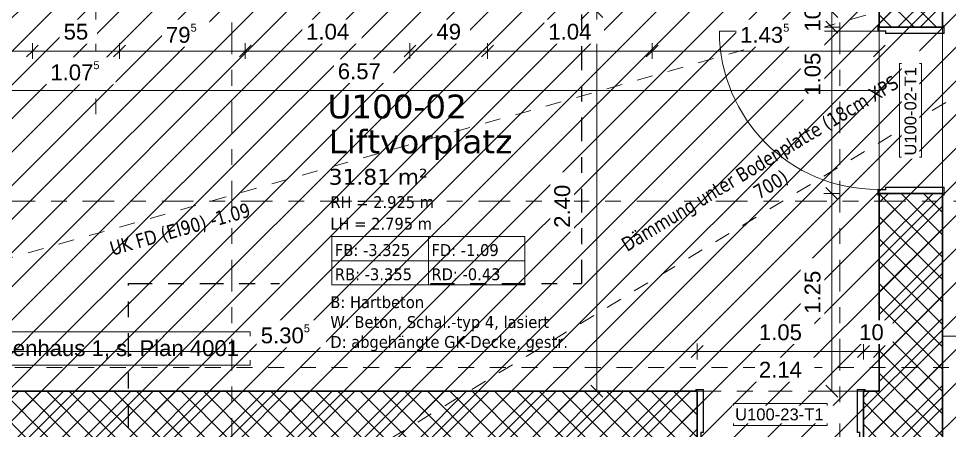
# Model space of a CAD drawing. Header units: metres. Extents: x -35.6 to 33, y -4 to 38.1.
# Drawn here: x -9.56 to -3.69, y 5.6 to 8.21 of the extents above; entities that cross this region are included whole.
import ezdxf

# ---------------------------------------------------------------- set-up
doc = ezdxf.new("R2010")
doc.units = ezdxf.units.M
for name, pattern in [('_Rasterlinie_', [0.375, 0.2, -0.05, 0.075, -0.05]), ('_Schnittlinie_', [0.3, 0.15, -0.05, 0.05, -0.05]), ('_Verdeckte Linien_', [0.15, 0.1, -0.05]), ('Grundrissdarstellung Sturz', [0.25, 0.15, -0.05, 0, -0.05]), ('Strichpunkt - Fein', [0.2, 0.1, -0.05, 0, -0.05]), ('Strichpunkt - Weit', [0.5, 0.2, -0.15, 0, -0.15])]:
    doc.linetypes.add(name, pattern=pattern)
for name, color, linetype, lineweight in [('A-____-____-DIMS', 7, 'Continuous', 5), ('A-____-____-DIMS-50', 7, 'Continuous', 5), ('A-____-NOTE-TEXT', 7, 'Continuous', 9), ('A-AREA-____-IDEN', 7, 'Continuous', 5), ('A-DETL-____-HDLN', 7, '_Verdeckte Linien_', 9), ('A-DETL-GENF-HDLN', 7, '_Verdeckte Linien_', 9), ('A-DETL-GENF-OTLN', 7, 'Continuous', 9), ('A-DOOR-____-IDEN', 7, 'Continuous', 5), ('A-DOOR-____-OTLN', 7, 'Continuous', 9), ('A-DOOR-FRAM-MCUT', 7, 'Continuous', 9), ('A-DOOR-OPNG-OTLN', 7, 'Continuous', 9), ('A-FLOR-____-OTLN', 7, 'Continuous', 9), ('A-WALL-____-MCUT', 7, 'Continuous', 35), ('A-WALL-____-PATT', 7, 'Continuous', 35), ('S-GRID-____-OTLN', 7, 'Continuous', 5)]:
    doc.layers.add(name, color=color, linetype=linetype, lineweight=lineweight)
doc.layers.add('G-____-____-SYMB', color=7, linetype='Strichpunkt - Weit', lineweight=5, true_color=0x008080)
doc.styles.add('Arial', font='arial.ttf', dxfattribs={"height": 0.1})
doc.styles.add('Arial_1', font='arial.ttf', dxfattribs={"height": 0.075})
doc.styles.add('Verdana', font='verdana.ttf', dxfattribs={"width": 0.8, "height": 0.09})
doc.styles.add('Verdana_2', font='verdana.ttf', dxfattribs={"height": 0.1})
doc.styles.add('Verdana_3', font='verdana.ttf', dxfattribs={"width": 0.9, "height": 0.075})
doc.styles.add('Verdana_4', font='verdana.ttf', dxfattribs={"height": 0.15})
doc.dimstyles.new('Arial_2_00mm_fein', dxfattribs={"dimscale": 0.3048, "dimtxt": 0.102026, "dimasz": 0.246063, "dimexe": 0.164042, "dimexo": 0.0625, "dimgap": 0.123031, "dimtad": 1, "dimdec": 1, "dimlfac": 100, "dimrnd": 0.5, "dimdsep": 46, "dimtxsty": 'Arial', "dimblk1": 'OBLIQUE', "dimblk2": 'OBLIQUE', "dimsah": 1, "dimcen": 0.09, "dimazin": 0, "dimtfac": 1, "dimtdec": 4, "dimtix": 1, "dimtmove": 0, "dimatfit": 3, "dimfxl": 0.164042, "dimfxlon": 1, "dimtvp": 1, "dimtfill": 1, "dimtolj": 1, "dimtzin": 0, "dimarcsym": 2})
doc.dimstyles.new('Arial_2_00mm_fein_2', dxfattribs={"dimscale": 0.3048, "dimtxt": 0.102026, "dimasz": 0.246063, "dimexe": 0.164042, "dimexo": 0.0625, "dimgap": 0.123031, "dimtad": 1, "dimrnd": 0.005, "dimzin": 0, "dimdsep": 46, "dimtxsty": 'Arial', "dimblk1": 'OBLIQUE', "dimblk2": 'OBLIQUE', "dimsah": 1, "dimcen": 0.09, "dimazin": 0, "dimtfac": 1, "dimtdec": 4, "dimtix": 1, "dimtmove": 0, "dimatfit": 3, "dimfxl": 0.164042, "dimfxlon": 1, "dimtvp": 1, "dimtfill": 1, "dimtolj": 1, "dimtzin": 0, "dimarcsym": 2})
doc.dimstyles.new('Arial_2_00mm_fein_3', dxfattribs={"dimscale": 0.3048, "dimtxt": 0.102026, "dimasz": 0.246063, "dimexe": 0.164042, "dimexo": 0.0625, "dimgap": 0.123031, "dimtad": 1, "dimrnd": 0.005, "dimzin": 0, "dimdsep": 46, "dimtxsty": 'Arial', "dimblk1": 'OBLIQUE', "dimblk2": 'OBLIQUE', "dimsah": 1, "dimcen": 0.09, "dimazin": 0, "dimtfac": 1, "dimtdec": 4, "dimtix": 1, "dimtmove": 2, "dimatfit": 3, "dimfxl": 0.164042, "dimfxlon": 1, "dimtvp": 1, "dimtfill": 1, "dimtolj": 1, "dimtzin": 0, "dimarcsym": 2})
doc.dimstyles.new('SUB_Rohbau_fein', dxfattribs={"dimscale": 0.3048, "dimtxt": 0.102026, "dimasz": 0.246063, "dimexe": 0.164042, "dimexo": 0.0625, "dimgap": 0.123031, "dimtad": 1, "dimdec": 1, "dimlfac": 100, "dimrnd": 0.5, "dimdsep": 46, "dimtxsty": 'Arial', "dimblk1": 'OBLIQUE', "dimblk2": 'OBLIQUE', "dimsah": 1, "dimcen": 0.09, "dimazin": 0, "dimtfac": 1, "dimtdec": 4, "dimtix": 1, "dimtmove": 0, "dimatfit": 3, "dimfxl": 0.164042, "dimfxlon": 1, "dimtvp": 1, "dimtfill": 1, "dimtolj": 1, "dimtzin": 0, "dimarcsym": 2})
doc.dimstyles.new('SUB_Rohbau_fein_1', dxfattribs={"dimscale": 0.3048, "dimtxt": 0.102026, "dimasz": 0.246063, "dimexe": 0.164042, "dimexo": 0.0625, "dimgap": 0.123031, "dimtad": 1, "dimrnd": 0.005, "dimzin": 0, "dimdsep": 46, "dimtxsty": 'Arial', "dimblk1": 'OBLIQUE', "dimblk2": 'OBLIQUE', "dimsah": 1, "dimcen": 0.09, "dimazin": 0, "dimtfac": 1, "dimtdec": 4, "dimtix": 1, "dimtmove": 0, "dimatfit": 3, "dimfxl": 0.164042, "dimfxlon": 1, "dimtvp": 1, "dimtfill": 1, "dimtolj": 1, "dimtzin": 0, "dimarcsym": 2})
doc.dimstyles.new('SUB_Rohbau_fein_2', dxfattribs={"dimscale": 0.3048, "dimtxt": 0.102026, "dimasz": 0.246063, "dimexe": 0.164042, "dimexo": 0.0625, "dimgap": 0.123031, "dimtad": 1, "dimrnd": 0.005, "dimzin": 0, "dimdsep": 46, "dimtxsty": 'Arial', "dimblk1": 'OBLIQUE', "dimblk2": 'OBLIQUE', "dimsah": 1, "dimcen": 0.09, "dimazin": 0, "dimtfac": 1, "dimtdec": 4, "dimtix": 1, "dimtmove": 2, "dimatfit": 3, "dimfxl": 0.164042, "dimfxlon": 1, "dimtvp": 1, "dimtfill": 1, "dimtolj": 1, "dimtzin": 0, "dimarcsym": 2})
doc.dimstyles.new('SUB_Rohbau_fein_mit_Höhe_2', dxfattribs={"dimscale": 0.3048, "dimtxt": 0.102026, "dimasz": 0.246063, "dimexe": 0.164042, "dimexo": 0.0625, "dimgap": 0.123031, "dimtad": 1, "dimdec": 1, "dimlfac": 100, "dimrnd": 0.5, "dimdsep": 46, "dimtxsty": 'Arial', "dimblk1": 'OBLIQUE', "dimblk2": 'OBLIQUE', "dimsah": 1, "dimcen": 0.09, "dimazin": 0, "dimtfac": 1, "dimtdec": 4, "dimtix": 1, "dimtmove": 0, "dimatfit": 3, "dimfxl": 0.164042, "dimfxlon": 1, "dimtvp": 1, "dimtfill": 1, "dimtolj": 1, "dimtzin": 0, "dimarcsym": 2})
pattern_1 = [(45, (0, 0), (-0.0707107, 0.0707107), []), (135, (0, 0), (-0.0707107, -0.0707107), [])]

# ---------------------------------------------------------------- blocks, each defined once
blk = doc.blocks.new('TU DF 1 - Stahlzarge - stumpf einschlagend - ML - 1050 x 2140 - E30-selbstschliessend-31610285--01_UG_OK_FFB_AF_ro')
at = {"layer": 'A-DOOR-____-OTLN', "linetype": 'Grundrissdarstellung Sturz'}
for p, q in [((-0.525, 0.15), (0.525, 0.15)), ((-0.525, -0.15), (0.525, -0.15))]:
    blk.add_line(p, q, dxfattribs=at)
at = {"layer": 'A-DOOR-FRAM-MCUT'}
for p, q in [((-0.535, 0.16), (-0.485, 0.16)), ((-0.535, 0.15), (-0.535, 0.16)), ((-0.533, 0.15), (-0.535, 0.15)), ((-0.533, 0.158), (-0.533, 0.15)), ((-0.487, 0.158), (-0.533, 0.158)), ((-0.487, -0.108), (-0.487, 0.158)), ((-0.485, 0.16), (-0.485, -0.11)), ((0.485, 0.16), (0.535, 0.16)), ((0.485, -0.11), (0.485, 0.16)), ((0.487, 0.158), (0.487, -0.108)), ((0.533, 0.158), (0.487, 0.158)), ((0.533, 0.15), (0.533, 0.158)), ((0.535, 0.15), (0.533, 0.15)), ((0.535, 0.16), (0.535, 0.15)), ((-0.502, -0.108), (-0.487, -0.108)), ((-0.502, -0.158), (-0.502, -0.108)), ((-0.5, -0.11), (-0.5, -0.16)), ((-0.485, -0.11), (-0.5, -0.11)), ((0.5, -0.11), (0.485, -0.11)), ((0.487, -0.108), (0.502, -0.108)), ((0.5, -0.16), (0.5, -0.11)), ((0.502, -0.108), (0.502, -0.158)), ((-0.535, -0.15), (-0.533, -0.15)), ((-0.535, -0.16), (-0.535, -0.15)), ((-0.5, -0.16), (-0.535, -0.16)), ((-0.533, -0.15), (-0.533, -0.158)), ((-0.533, -0.158), (-0.502, -0.158)), ((0.535, -0.16), (0.5, -0.16)), ((0.502, -0.158), (0.533, -0.158)), ((0.533, -0.15), (0.535, -0.15)), ((0.533, -0.158), (0.533, -0.15)), ((0.535, -0.15), (0.535, -0.16))]:
    blk.add_line(p, q, dxfattribs=at)
at = {"layer": 'A-DOOR-OPNG-OTLN'}
blk.add_line((0.5, -0.16), (0.5, -1.16), dxfattribs=at)
blk.add_arc((0.5, -0.16), 1, 180, 270, dxfattribs=at)
blk = doc.blocks.new('TU DF 1 - Stahlzarge - stumpf einschlagend - ML - 1050 x 2140 - E30-selbstschliessend-31610284--01_UG_OK_FFB_AF_ro')
at = {"layer": 'A-DOOR-____-OTLN', "linetype": 'Grundrissdarstellung Sturz'}
for p, q in [((-0.525, 0.2), (0.525, 0.2)), ((-0.525, -0.2), (0.525, -0.2))]:
    blk.add_line(p, q, dxfattribs=at)
at = {"layer": 'A-DOOR-FRAM-MCUT'}
for p, q in [((-0.5, 0.21), (-0.535, 0.21)), ((-0.535, 0.21), (-0.535, 0.2)), ((-0.535, 0.2), (-0.533, 0.2)), ((-0.533, 0.2), (-0.533, 0.208)), ((-0.533, 0.208), (-0.502, 0.208)), ((-0.502, 0.208), (-0.502, 0.158)), ((-0.5, 0.16), (-0.5, 0.21)), ((0.535, 0.21), (0.5, 0.21)), ((0.5, 0.21), (0.5, 0.16)), ((0.502, 0.158), (0.502, 0.208)), ((0.502, 0.208), (0.533, 0.208)), ((0.533, 0.208), (0.533, 0.2)), ((0.533, 0.2), (0.535, 0.2)), ((0.535, 0.2), (0.535, 0.21)), ((-0.502, 0.158), (-0.487, 0.158)), ((-0.485, 0.16), (-0.5, 0.16)), ((-0.487, 0.158), (-0.487, -0.208)), ((-0.485, -0.21), (-0.485, 0.16)), ((0.5, 0.16), (0.485, 0.16)), ((0.485, 0.16), (0.485, -0.21)), ((0.487, -0.208), (0.487, 0.158)), ((0.487, 0.158), (0.502, 0.158)), ((-0.533, -0.2), (-0.535, -0.2)), ((-0.535, -0.2), (-0.535, -0.21)), ((-0.535, -0.21), (-0.485, -0.21)), ((-0.533, -0.208), (-0.533, -0.2)), ((-0.487, -0.208), (-0.533, -0.208)), ((0.485, -0.21), (0.535, -0.21)), ((0.533, -0.208), (0.487, -0.208)), ((0.535, -0.2), (0.533, -0.2)), ((0.533, -0.2), (0.533, -0.208)), ((0.535, -0.21), (0.535, -0.2))]:
    blk.add_line(p, q, dxfattribs=at)
at = {"layer": 'A-DOOR-OPNG-OTLN'}
blk.add_line((0.5, 0.21), (0.5, 1.21), dxfattribs=at)
blk.add_arc((0.5, 0.21), 1, 90, 180, dxfattribs=at)
blk = doc.blocks.new('Rampenpfeil - Regulär-39786314--01_UG_OK_FFB_AF_ro')
at = {"layer": 'A-DETL-GENF-OTLN'}
for p, q in [((5.42, 0.65), (0, 1.3)), ((0, 0), (5.42, 0.65))]:
    blk.add_line(p, q, dxfattribs=at)
blk = doc.blocks.new('DE_Detailverweis - mit_Rahmen-56961569--01_UG_OK_FFB_AF_ro')
at = {"layer": 'A-DETL-GENF-OTLN', "color": 30, "linetype": 'Strichpunkt - Fein', "true_color": 0xff8000}
blk.add_line((0, 3.65), (6.3504, 3.65), dxfattribs=at)
blk = doc.blocks.new('DE_Linie_mit_Text - Strichliert-43508621--01_UG_OK_FFB_AF_ro')
at = {"layer": 'A-DETL-GENF-HDLN'}
blk.add_line((21.6133, 0), (0, 0), dxfattribs=at)
blk = doc.blocks.new('DE_Linie_mit_Text - Strichpunkt-43543482--01_UG_OK_FFB_AF_ro')
at = {"layer": 'A-DETL-GENF-OTLN', "linetype": 'Strichpunkt - Fein'}
blk.add_line((8.789, 0), (0, 0), dxfattribs=at)
blk = doc.blocks.new('Beschriftung_Räume-SUB - Vollständig-17704717--01_UG_OK_FFB_AF_ro')
at = {"layer": 'A-AREA-____-IDEN'}
for p, q in [((0, -0.01825), (0.0244, -0.01825)), ((0, -0.02438), (0, -0.01825)), ((0.0122, -0.01825), (0.0122, -0.02438)), ((0.0244, -0.01825), (0.0244, -0.02438)), ((0, -0.02132), (0.0244, -0.02132)), ((0.0244, -0.02438), (0, -0.02438))]:
    blk.add_line(p, q, dxfattribs=at)
blk = doc.blocks.new('DIMBLOCK582--01_UG_OK_FFB_AF_ro')
at = {"layer": 'A-____-____-DIMS-50'}
for p, q in [((-4.428, 7.1016), (-4.4655, 7.1391)), ((-4.428, 7.1016), (-4.478, 7.1016)), ((-4.428, 5.8516), (-4.428, 7.1016)), ((-4.428, 7.1016), (-4.3905, 7.0641)), ((-4.428, 7.1016), (-4.378, 7.1016)), ((-4.428, 5.8516), (-4.4655, 5.8891)), ((-4.428, 5.8516), (-4.478, 5.8516)), ((-4.428, 5.8516), (-4.3905, 5.8141)), ((-4.428, 5.8516), (-4.378, 5.8516))]:
    blk.add_line(p, q, dxfattribs=at)
at = {"layer": 'A-____-____-DIMS-50', "color": 0, "insert": (-4.6, 6.3409), "char_height": 0.1, "width": 0.325653, "attachment_point": 1, "rotation": 90, "line_spacing_factor": 0.941778, "style": 'Arial', "bg_fill": 3, "box_fill_scale": 1.25, "bg_fill_color": 256, "bg_fill_true_color": 13158600, "bg_fill_transparency": 0}
blk.add_mtext('1.25', dxfattribs=at)
blk = doc.blocks.new('_Oblique')
at = {"color": 0, "linetype": 'ByBlock', "lineweight": -2}
blk.add_line((-0.5, -0.5), (0.5, 0.5), dxfattribs=at)
blk = doc.blocks.new('DIMBLOCK583--01_UG_OK_FFB_AF_ro')
at = {"layer": 'A-____-____-DIMS-50'}
for p, q in [((-4.428, 8.1516), (-4.4655, 8.1891)), ((-4.428, 8.1516), (-4.478, 8.1516)), ((-4.428, 7.1016), (-4.428, 8.1516)), ((-4.428, 8.1516), (-4.3905, 8.1141)), ((-4.428, 8.1516), (-4.378, 8.1516)), ((-4.428, 7.1016), (-4.4655, 7.1391)), ((-4.428, 7.1016), (-4.478, 7.1016)), ((-4.428, 7.1016), (-4.3905, 7.0641)), ((-4.428, 7.1016), (-4.378, 7.1016))]:
    blk.add_line(p, q, dxfattribs=at)
at = {"layer": 'A-____-____-DIMS-50', "color": 0, "insert": (-4.6, 7.7192), "char_height": 0.1, "width": 0.325653, "attachment_point": 1, "rotation": 90, "line_spacing_factor": 0.941778, "style": 'Arial', "bg_fill": 3, "box_fill_scale": 1.25, "bg_fill_color": 256, "bg_fill_true_color": 13158600, "bg_fill_transparency": 0}
blk.add_mtext('1.05', dxfattribs=at)
blk = doc.blocks.new('DIMBLOCK584--01_UG_OK_FFB_AF_ro')
at = {"layer": 'A-____-____-DIMS-50'}
for p, q in [((-4.428, 8.2516), (-4.478, 8.2516)), ((-4.428, 8.2516), (-4.4655, 8.2891)), ((-4.428, 8.1516), (-4.428, 8.2516)), ((-4.428, 8.2516), (-4.3905, 8.2141)), ((-4.428, 8.2516), (-4.378, 8.2516)), ((-4.428, 8.1516), (-4.4655, 8.1891)), ((-4.428, 8.1516), (-4.478, 8.1516)), ((-4.428, 8.1516), (-4.3905, 8.1141)), ((-4.428, 8.1516), (-4.378, 8.1516))]:
    blk.add_line(p, q, dxfattribs=at)
at = {"layer": 'A-____-____-DIMS-50', "color": 0, "insert": (-4.6, 8.124), "char_height": 0.1, "width": 0.186088, "attachment_point": 1, "rotation": 90, "line_spacing_factor": 0.941778, "style": 'Arial', "bg_fill": 3, "box_fill_scale": 1.25, "bg_fill_color": 256, "bg_fill_true_color": 13158600, "bg_fill_transparency": 0}
blk.add_mtext('10', dxfattribs=at)
blk = doc.blocks.new('DIMBLOCK585--01_UG_OK_FFB_AF_ro')
at = {"layer": 'A-____-____-DIMS-50'}
for p, q in [((-5.9127, 8.2516), (-5.9627, 8.2516)), ((-5.9127, 8.2516), (-5.9502, 8.2891)), ((-5.9127, 5.8516), (-5.9127, 8.2516)), ((-5.9127, 8.2516), (-5.8752, 8.2141)), ((-5.9127, 8.2516), (-5.8627, 8.2516)), ((-5.9127, 5.8516), (-5.9502, 5.8891)), ((-5.9127, 5.8516), (-5.9627, 5.8516)), ((-5.9127, 5.8516), (-5.8752, 5.8141)), ((-5.9127, 5.8516), (-5.8627, 5.8516))]:
    blk.add_line(p, q, dxfattribs=at)
at = {"layer": 'A-____-____-DIMS-50', "color": 0, "insert": (-6.1813, 6.8844), "char_height": 0.1, "width": 0.325653, "attachment_point": 1, "rotation": 90, "line_spacing_factor": 0.941778, "style": 'Arial', "bg_fill": 3, "box_fill_scale": 1.25, "bg_fill_color": 256, "bg_fill_true_color": 13158600, "bg_fill_transparency": 0}
blk.add_mtext('2.40', dxfattribs=at)
blk = doc.blocks.new('DIMBLOCK589--01_UG_OK_FFB_AF_ro')
at = {"layer": 'A-____-____-DIMS-50'}
for p, q in [((-10.698, 8.0016), (-10.7355, 7.9641)), ((-10.698, 8.0016), (-10.698, 8.0516)), ((-10.698, 8.0016), (-10.6605, 8.0391)), ((-10.698, 8.0016), (-9.478, 8.0016)), ((-10.698, 8.0016), (-10.698, 7.9516)), ((-9.478, 8.0016), (-9.5155, 7.9641)), ((-9.478, 8.0016), (-9.478, 8.0516)), ((-9.478, 8.0016), (-9.4405, 8.0391)), ((-9.478, 8.0016), (-9.478, 7.9516))]:
    blk.add_line(p, q, dxfattribs=at)
at = {"layer": 'A-____-____-DIMS-50', "color": 0, "insert": (-10.2237, 8.1736), "char_height": 0.1, "width": 0.325653, "attachment_point": 1, "line_spacing_factor": 0.941778, "style": 'Arial', "bg_fill": 3, "box_fill_scale": 1.25, "bg_fill_color": 256, "bg_fill_true_color": 13158600, "bg_fill_transparency": 0}
blk.add_mtext('1.22', dxfattribs=at)
blk = doc.blocks.new('DIMBLOCK590--01_UG_OK_FFB_AF_ro')
at = {"layer": 'A-____-____-DIMS-50'}
for p, q in [((-9.478, 8.0016), (-9.5155, 7.9641)), ((-9.478, 8.0016), (-9.478, 8.0516)), ((-9.478, 8.0016), (-9.4405, 8.0391)), ((-9.478, 8.0016), (-8.928, 8.0016)), ((-9.478, 8.0016), (-9.478, 7.9516)), ((-8.928, 8.0016), (-8.9655, 7.9641)), ((-8.928, 8.0016), (-8.928, 8.0516)), ((-8.928, 8.0016), (-8.8905, 8.0391)), ((-8.928, 8.0016), (-8.928, 7.9516))]:
    blk.add_line(p, q, dxfattribs=at)
at = {"layer": 'A-____-____-DIMS-50', "color": 0, "insert": (-9.2806, 8.1736), "char_height": 0.1, "width": 0.186088, "attachment_point": 1, "line_spacing_factor": 0.941778, "style": 'Arial', "bg_fill": 3, "box_fill_scale": 1.25, "bg_fill_color": 256, "bg_fill_true_color": 13158600, "bg_fill_transparency": 0}
blk.add_mtext('55', dxfattribs=at)
blk = doc.blocks.new('DIMBLOCK591--01_UG_OK_FFB_AF_ro')
at = {"layer": 'A-____-____-DIMS-50'}
for p, q in [((-8.928, 8.0016), (-8.9655, 7.9641)), ((-8.928, 8.0016), (-8.928, 8.0516)), ((-8.928, 8.0016), (-8.8905, 8.0391)), ((-8.928, 8.0016), (-8.133, 8.0016)), ((-8.928, 8.0016), (-8.928, 7.9516)), ((-8.133, 8.0016), (-8.1705, 7.9641)), ((-8.133, 8.0016), (-8.133, 8.0516)), ((-8.133, 8.0016), (-8.0955, 8.0391)), ((-8.133, 8.0016), (-8.133, 7.9516))]:
    blk.add_line(p, q, dxfattribs=at)
at = {"layer": 'A-____-____-DIMS-50', "color": 0, "insert": (-8.6341, 8.1736), "char_height": 0.1, "width": 0.248525, "attachment_point": 1, "line_spacing_factor": 0.941778, "style": 'Arial', "bg_fill": 3, "box_fill_scale": 1.25, "bg_fill_color": 256, "bg_fill_true_color": 13158600, "bg_fill_transparency": 0}
blk.add_mtext('79\\A2\\H0.5x;\\S5^  ;\\H2x;', dxfattribs=at)
blk = doc.blocks.new('DIMBLOCK592--01_UG_OK_FFB_AF_ro')
at = {"layer": 'A-____-____-DIMS-50'}
for p, q in [((-8.133, 8.0016), (-8.1705, 7.9641)), ((-8.133, 8.0016), (-8.133, 8.0516)), ((-8.133, 8.0016), (-8.0955, 8.0391)), ((-8.133, 8.0016), (-7.093, 8.0016)), ((-8.133, 8.0016), (-8.133, 7.9516)), ((-7.093, 8.0016), (-7.1305, 7.9641)), ((-7.093, 8.0016), (-7.093, 8.0516)), ((-7.093, 8.0016), (-7.0555, 8.0391)), ((-7.093, 8.0016), (-7.093, 7.9516))]:
    blk.add_line(p, q, dxfattribs=at)
at = {"layer": 'A-____-____-DIMS-50', "color": 0, "insert": (-7.7487, 8.1736), "char_height": 0.1, "width": 0.325653, "attachment_point": 1, "line_spacing_factor": 0.941778, "style": 'Arial', "bg_fill": 3, "box_fill_scale": 1.25, "bg_fill_color": 256, "bg_fill_true_color": 13158600, "bg_fill_transparency": 0}
blk.add_mtext('1.04', dxfattribs=at)
blk = doc.blocks.new('DIMBLOCK593--01_UG_OK_FFB_AF_ro')
at = {"layer": 'A-____-____-DIMS-50'}
for p, q in [((-7.093, 8.0016), (-7.1305, 7.9641)), ((-7.093, 8.0016), (-7.093, 8.0516)), ((-7.093, 8.0016), (-7.0555, 8.0391)), ((-7.093, 8.0016), (-6.603, 8.0016)), ((-7.093, 8.0016), (-7.093, 7.9516)), ((-6.603, 8.0016), (-6.6405, 7.9641)), ((-6.603, 8.0016), (-6.603, 8.0516)), ((-6.603, 8.0016), (-6.5655, 8.0391)), ((-6.603, 8.0016), (-6.603, 7.9516))]:
    blk.add_line(p, q, dxfattribs=at)
at = {"layer": 'A-____-____-DIMS-50', "color": 0, "insert": (-6.9256, 8.1736), "char_height": 0.1, "width": 0.186088, "attachment_point": 1, "line_spacing_factor": 0.941778, "style": 'Arial', "bg_fill": 3, "box_fill_scale": 1.25, "bg_fill_color": 256, "bg_fill_true_color": 13158600, "bg_fill_transparency": 0}
blk.add_mtext('49', dxfattribs=at)
blk = doc.blocks.new('DIMBLOCK594--01_UG_OK_FFB_AF_ro')
at = {"layer": 'A-____-____-DIMS-50'}
for p, q in [((-6.603, 8.0016), (-6.6405, 7.9641)), ((-6.603, 8.0016), (-6.603, 8.0516)), ((-6.603, 8.0016), (-6.5655, 8.0391)), ((-6.603, 8.0016), (-5.563, 8.0016)), ((-6.603, 8.0016), (-6.603, 7.9516)), ((-5.563, 8.0016), (-5.6005, 7.9641)), ((-5.563, 8.0016), (-5.563, 8.0516)), ((-5.563, 8.0016), (-5.5255, 8.0391)), ((-5.563, 8.0016), (-5.563, 7.9516))]:
    blk.add_line(p, q, dxfattribs=at)
at = {"layer": 'A-____-____-DIMS-50', "color": 0, "insert": (-6.2187, 8.1736), "char_height": 0.1, "width": 0.325653, "attachment_point": 1, "line_spacing_factor": 0.941778, "style": 'Arial', "bg_fill": 3, "box_fill_scale": 1.25, "bg_fill_color": 256, "bg_fill_true_color": 13158600, "bg_fill_transparency": 0}
blk.add_mtext('1.04', dxfattribs=at)
blk = doc.blocks.new('DIMBLOCK595--01_UG_OK_FFB_AF_ro')
at = {"layer": 'A-____-____-DIMS-50'}
for p, q in [((-5.563, 8.0016), (-5.6005, 7.9641)), ((-5.563, 8.0016), (-5.563, 8.0516)), ((-5.563, 8.0016), (-5.5255, 8.0391)), ((-5.563, 8.0016), (-4.128, 8.0016)), ((-5.563, 8.0016), (-5.563, 7.9516)), ((-4.128, 8.0016), (-4.1655, 7.9641)), ((-4.128, 8.0016), (-4.128, 8.0516)), ((-4.128, 8.0016), (-4.0905, 8.0391)), ((-4.128, 8.0016), (-4.128, 7.9516))]:
    blk.add_line(p, q, dxfattribs=at)
at = {"layer": 'A-____-____-DIMS-50', "color": 0, "insert": (-5.0072, 8.1736), "char_height": 0.1, "width": 0.388091, "attachment_point": 1, "line_spacing_factor": 0.941778, "style": 'Arial', "bg_fill": 3, "box_fill_scale": 1.25, "bg_fill_color": 256, "bg_fill_true_color": 13158600, "bg_fill_transparency": 0}
blk.add_mtext('1.43\\A2\\H0.5x;\\S5^  ;\\H2x;', dxfattribs=at)
blk = doc.blocks.new('DIMBLOCK596--01_UG_OK_FFB_AF_ro')
at = {"layer": 'A-____-____-DIMS-50'}
for p, q in [((-10.698, 7.7516), (-10.698, 7.8016)), ((-10.698, 7.7516), (-10.6605, 7.7891)), ((-4.128, 7.7516), (-4.128, 7.8016)), ((-4.128, 7.7516), (-4.0905, 7.7891)), ((-10.698, 7.7516), (-10.7355, 7.7141)), ((-10.698, 7.7516), (-4.128, 7.7516)), ((-10.698, 7.7516), (-10.698, 7.7016)), ((-4.128, 7.7516), (-4.1655, 7.7141)), ((-4.128, 7.7516), (-4.128, 7.7016))]:
    blk.add_line(p, q, dxfattribs=at)
at = {"layer": 'A-____-____-DIMS-50', "color": 0, "insert": (-7.5487, 7.9236), "char_height": 0.1, "width": 0.325653, "attachment_point": 1, "line_spacing_factor": 0.941778, "style": 'Arial', "bg_fill": 3, "box_fill_scale": 1.25, "bg_fill_color": 256, "bg_fill_true_color": 13158600, "bg_fill_transparency": 0}
blk.add_mtext('6.57', dxfattribs=at)
blk = doc.blocks.new('DIMBLOCK599--01_UG_OK_FFB_AF_ro')
at = {"layer": 'A-____-____-DIMS-50'}
for p, q in [((-10.583, 6.1024), (-10.583, 6.1524)), ((-10.583, 6.1024), (-10.5455, 6.1399)), ((-5.278, 6.1024), (-5.278, 6.1524)), ((-5.278, 6.1024), (-5.2405, 6.1399)), ((-10.583, 6.1024), (-10.6205, 6.0649)), ((-10.583, 6.1024), (-5.278, 6.1024)), ((-10.583, 6.1024), (-10.583, 6.0524)), ((-5.278, 6.1024), (-5.3155, 6.0649)), ((-5.278, 6.1024), (-5.278, 6.0524))]:
    blk.add_line(p, q, dxfattribs=at)
at = {"layer": 'A-____-____-DIMS-50', "color": 0, "insert": (-8.0354, 6.2744), "char_height": 0.1, "width": 0.388091, "attachment_point": 1, "line_spacing_factor": 0.941778, "style": 'Arial', "bg_fill": 3, "box_fill_scale": 1.25, "bg_fill_color": 256, "bg_fill_true_color": 13158600, "bg_fill_transparency": 0}
blk.add_mtext('5.30\\A2\\H0.5x;\\S5^  ;\\H2x;', dxfattribs=at)
blk = doc.blocks.new('DIMBLOCK600--01_UG_OK_FFB_AF_ro')
at = {"layer": 'A-____-____-DIMS-50'}
for p, q in [((-5.278, 6.1024), (-5.278, 6.1524)), ((-5.278, 6.1024), (-5.2405, 6.1399)), ((-4.228, 6.1024), (-4.228, 6.1524)), ((-4.228, 6.1024), (-4.1905, 6.1399)), ((-5.278, 6.1024), (-5.3155, 6.0649)), ((-5.278, 6.1024), (-4.228, 6.1024)), ((-5.278, 6.1024), (-5.278, 6.0524)), ((-4.228, 6.1024), (-4.2655, 6.0649)), ((-4.228, 6.1024), (-4.228, 6.0524))]:
    blk.add_line(p, q, dxfattribs=at)
at = {"layer": 'A-____-____-DIMS-50', "color": 0, "char_height": 0.1, "width": 0.325653, "attachment_point": 1, "line_spacing_factor": 0.941778, "style": 'Arial', "bg_fill": 3, "box_fill_scale": 1.25, "bg_fill_color": 256, "bg_fill_true_color": 13158600, "bg_fill_transparency": 0}
for s, insert in [('1.05', (-4.8887, 6.2744)), ('2.14', (-4.8887, 6.0378))]:
    blk.add_mtext(s, dxfattribs=dict(at, insert=insert))
blk = doc.blocks.new('DIMBLOCK601--01_UG_OK_FFB_AF_ro')
at = {"layer": 'A-____-____-DIMS-50'}
for p, q in [((-4.228, 6.1024), (-4.228, 6.1524)), ((-4.228, 6.1024), (-4.1905, 6.1399)), ((-4.128, 6.1024), (-4.128, 6.1524)), ((-4.128, 6.1024), (-4.0905, 6.1399)), ((-4.228, 6.1024), (-4.2655, 6.0649)), ((-4.228, 6.1024), (-4.128, 6.1024)), ((-4.228, 6.1024), (-4.228, 6.0524)), ((-4.128, 6.1024), (-4.1655, 6.0649)), ((-4.128, 6.1024), (-4.128, 6.0524))]:
    blk.add_line(p, q, dxfattribs=at)
at = {"layer": 'A-____-____-DIMS-50', "color": 0, "insert": (-4.2556, 6.2744), "char_height": 0.1, "width": 0.186088, "attachment_point": 1, "line_spacing_factor": 0.941778, "style": 'Arial', "bg_fill": 3, "box_fill_scale": 1.25, "bg_fill_color": 256, "bg_fill_true_color": 13158600, "bg_fill_transparency": 0}
blk.add_mtext('10', dxfattribs=at)
blk = doc.blocks.new('DIMBLOCK831--01_UG_OK_FFB_AF_ro')
at = {"layer": 'A-____-____-DIMS-50'}
for p, q in [((-9.478, 8.0016), (-9.5155, 7.9641)), ((-9.478, 8.0016), (-9.478, 8.0516)), ((-9.478, 8.0016), (-9.4405, 8.0391)), ((-9.478, 8.0016), (-8.928, 8.0016)), ((-9.478, 8.0016), (-9.478, 7.9516)), ((-8.928, 8.0016), (-8.9655, 7.9641)), ((-8.928, 8.0016), (-8.928, 8.0516)), ((-8.928, 8.0016), (-8.8905, 8.0391)), ((-8.928, 8.0016), (-8.928, 7.9516))]:
    blk.add_line(p, q, dxfattribs=at)
at = {"layer": 'A-____-____-DIMS-50', "color": 0, "insert": (-9.2806, 8.1736), "char_height": 0.1, "width": 0.186088, "attachment_point": 1, "line_spacing_factor": 0.941778, "style": 'Arial', "bg_fill": 3, "box_fill_scale": 1.25, "bg_fill_color": 256, "bg_fill_true_color": 13158600, "bg_fill_transparency": 0}
blk.add_mtext('55', dxfattribs=at)
at = {"layer": 'A-____-____-DIMS-50', "color": 0, "insert": (-9.3647, 7.9369), "char_height": 0.1, "width": 0.388091, "attachment_point": 1, "line_spacing_factor": 0.941778, "style": 'Arial', "bg_fill": 3, "box_fill_scale": 1.25, "bg_fill_color": 256, "bg_fill_true_color": 13158600, "bg_fill_transparency": 0}
blk.add_mtext('1.07\\A2\\H0.5x;\\S5^  ;\\H2x;', dxfattribs=at)

msp = doc.modelspace()

# ---------------------------------------------------------------- hatches: boundary and pattern name
at = {"layer": 'A-WALL-____-PATT', "lineweight": 9}
h = msp.add_hatch(dxfattribs=at)
h.set_pattern_fill('FP_1', color=256, style=0, pattern_type=2)
h.set_pattern_definition(pattern_1)
h.paths.add_polyline_path([(-4.0742, 2.4516), (-3.728, 2.4516), (-3.728, 7.1016), (-4.128, 7.1016), (-4.128, 2.4516)])
h.paths.add_polyline_path([(-3.728, 8.1516), (-3.728, 11.4816), (-4.128, 11.4816), (-4.128, 8.1516)])
h = msp.add_hatch(dxfattribs=at)
h.set_pattern_fill('FP_1', color=256, style=0, pattern_type=2)
h.set_pattern_definition(pattern_1)
h.paths.add_polyline_path([(-6.1278, 5.5516), (-5.278, 5.5516), (-5.278, 5.8516), (-10.583, 5.8516), (-10.583, 5.5516), (-6.6738, 5.5516)])
h.paths.add_polyline_path([(-4.228, 5.5516), (-4.128, 5.5516), (-4.128, 5.8516), (-4.228, 5.8516), (-4.228, 5.6803)])
h.paths.add_polyline_path([(-12.308, 5.5516), (-11.633, 5.5516), (-11.633, 5.8516), (-12.308, 5.8516), (-12.308, 5.6803)])

# ---------------------------------------------------------------- linework, layer by layer
at = {"layer": 'A-____-NOTE-TEXT', "color": 30, "lineweight": 5, "true_color": 0xff8000, "flags": 128}
msp.add_lwpolyline([(-9.9916, 6.2278), (-8.1026, 6.2278), (-8.1026, 6.0158), (-9.9916, 6.0158)], close=True, dxfattribs=at)
at = {"layer": 'A-DETL-____-HDLN'}
msp.add_line((-9.078, 12.3016), (-9.078, 7.5866), dxfattribs=at)
at = {"layer": 'A-DOOR-____-IDEN', "flags": 128}
for points in [[(-3.9998, 7.3305), (-3.9998, 7.9225), (-3.8608, 7.9225), (-3.8608, 7.3305)], [(-5.0491, 5.7734), (-4.4571, 5.7734), (-4.4571, 5.6344), (-5.0491, 5.6344)]]:
    msp.add_lwpolyline(points, close=True, dxfattribs=at)
at = {"layer": 'A-FLOR-____-OTLN'}
for p, q in [((-4.128, 8.1286), (-4.128, 8.1516)), ((-4.128, 7.1266), (-4.128, 8.1266)), ((-3.728, 8.1516), (-3.728, 8.1136)), ((-3.728, 8.1116), (-3.728, 7.1415)), ((-4.128, 7.1016), (-4.128, 7.1246)), ((-3.728, 7.1396), (-3.728, 7.1016)), ((-3.728, 6.1991), (-2.428, 6.1991))]:
    msp.add_line(p, q, dxfattribs=at)
at = {"layer": 'A-WALL-____-MCUT'}
for p, q in [((-3.728, 8.1516), (-3.728, 14.5516)), ((-4.128, 8.2516), (-4.128, 8.1516)), ((-4.128, 8.1516), (-3.728, 8.1516)), ((-3.728, 7.1016), (-4.128, 7.1016)), ((-4.128, 7.1016), (-4.128, 5.8516)), ((-3.728, 0.1716), (-3.728, 7.1016)), ((-5.278, 5.8516), (-10.583, 5.8516)), ((-5.278, 5.5516), (-5.278, 5.8516)), ((-4.128, 5.8516), (-4.228, 5.8516)), ((-4.228, 5.8516), (-4.228, 5.5516))]:
    msp.add_line(p, q, dxfattribs=at)
at = {"layer": 'G-____-____-SYMB', "color": 1, "linetype": '_Schnittlinie_', "lineweight": 30, "true_color": 0xff0000}
msp.add_line((-8.8709, 6.5315), (-7.9166, 6.5315), dxfattribs=at)
at = {"layer": 'S-GRID-____-OTLN', "color": 8, "linetype": '_Rasterlinie_', "true_color": 0x808080}
for p, q in [((-4.378, -3.518), (-4.378, 26.6349)), ((-34.6604, 7.0516), (27.9515, 7.0516))]:
    msp.add_line(p, q, dxfattribs=at)

# ---------------------------------------------------------------- block references
at = {"layer": 'A-AREA-____-IDEN', "xscale": 49.99999999999998, "yscale": 49.99999999999998, "zscale": 49.99999999999998}
msp.add_blockref('Beschriftung_Räume-SUB - Vollständig-17704717--01_UG_OK_FFB_AF_ro', (-7.5866, 7.7419), dxfattribs=at)
at = {"layer": 'A-DETL-GENF-OTLN', "rotation": 90}
msp.add_blockref('Rampenpfeil - Regulär-39786314--01_UG_OK_FFB_AF_ro', (-2.428, 0.7791), dxfattribs=at)
at = {"layer": 'A-DETL-GENF-OTLN', "color": 30, "true_color": 0xff8000}
msp.add_blockref('DE_Detailverweis - mit_Rahmen-56961569--01_UG_OK_FFB_AF_ro', (-9.988, 2.3516), dxfattribs=at)
at = {"layer": 'A-DOOR-____-OTLN', "rotation": 89.99999999999991}
msp.add_blockref('TU DF 1 - Stahlzarge - stumpf einschlagend - ML - 1050 x 2140 - E30-selbstschliessend-31610284--01_UG_OK_FFB_AF_ro', (-3.928, 7.6266), dxfattribs=at)
at = {"layer": 'A-DOOR-____-OTLN'}
msp.add_blockref('TU DF 1 - Stahlzarge - stumpf einschlagend - ML - 1050 x 2140 - E30-selbstschliessend-31610285--01_UG_OK_FFB_AF_ro', (-4.753, 5.7016), dxfattribs=at)

# ---------------------------------------------------------------- texts
at = {"layer": 'A-____-NOTE-TEXT', "lineweight": 5, "char_height": 0.09, "attachment_point": 1, "style": 'Verdana'}
for s, insert, width, rotation in [('Dämmung unter Bodenplatte (18cm XPS', (-5.7679, 6.8079), 2.42751, 31.21153), ('700)', (-4.9349, 7.1386), 0.285401, 31.21153), ('UK FD (EI90) -1.09', (-8.9973, 6.7947), 1.170464, 15.8469)]:
    msp.add_mtext(s, dxfattribs=dict(at, insert=insert, width=width, rotation=rotation))
at = {"layer": 'A-AREA-____-IDEN', "attachment_point": 1}
for s, insert, char_height, width, style in [('U100-02', (-7.6135, 7.7262), 0.15, 1.074261, 'Verdana_4'), ('Liftvorplatz', (-7.6063, 7.5051), 0.15, 1.382911, 'Verdana_4'), ('31.81 m²', (-7.6058, 7.2566), 0.1, 0.817721, 'Verdana_2'), ('RH = 2.925 m', (-7.5959, 7.0841), 0.075, 0.822531, 'Verdana_3'), ('LH = 2.795 m', (-7.5959, 6.9481), 0.075, 0.808101, 'Verdana_3'), ('FB: -3.325', (-7.5671, 6.7812), 0.075, 0.624114, 'Verdana_3'), ('FD: -1.09', (-6.9571, 6.7812), 0.075, 0.562785, 'Verdana_3'), ('RB: -3.355', (-7.5671, 6.6282), 0.075, 0.638544, 'Verdana_3'), ('RD: -0.43', (-6.9571, 6.6282), 0.075, 0.577215, 'Verdana_3'), ('B: Hartbeton', (-7.5959, 6.452), 0.075, 0.753987, 'Verdana_3'), ('W: Beton, Schal.-typ 4, lasiert', (-7.5959, 6.3263), 0.075, 1.782151, 'Verdana_3'), ('D: abgehängte GK-Decke, gestr.', (-7.5959, 6.2006), 0.075, 1.912025, 'Verdana_3')]:
    msp.add_mtext(s, dxfattribs=dict(at, insert=insert, char_height=char_height, width=width, style=style))

# ---------------------------------------------------------------- next in the draw order: texts
at = {"layer": 'A-____-NOTE-TEXT', "color": 30, "lineweight": 5, "true_color": 0xff8000, "insert": (-9.9666, 6.1738), "char_height": 0.1, "width": 2.224683, "attachment_point": 1, "style": 'Arial', "bg_fill": 3, "box_fill_scale": 1.25, "bg_fill_color": 256, "bg_fill_true_color": 13158600, "bg_fill_transparency": 0}
msp.add_mtext('Treppenhaus 1, s. Plan 4001', dxfattribs=at)

# ---------------------------------------------------------------- next in the draw order: texts
msp.add_mtext('Treppenhaus 1, s. Plan 4001', dxfattribs=at)

# ---------------------------------------------------------------- next in the draw order: hatches: boundary and pattern name
at = {"layer": 'A-DETL-GENF-OTLN', "true_color": 0xff00ff}
h = msp.add_hatch(dxfattribs=at)
h.set_pattern_fill('FP_36', color=6, style=0, pattern_type=2)
h.set_pattern_definition([(45, (0, 0), (-0.106066, 0.106066), [])])
h.paths.add_polyline_path([(-4.0742, 1.4516), (-2.728, 1.4516), (-2.728, 6.8016), (4.502, 6.8016), (4.502, 12.6516), (-13.983, 12.6516), (-13.983, 1.4516), (-4.128, 1.4516)])
h.paths.add_polyline_path([(-9.728, 2.8516), (-9.728, 4.7016), (-9.278, 4.7016), (-9.648, 4.6216), (-9.7203, 3.0217)])
h.paths.add_polyline_path([(-4.768, 9.9916), (-4.768, 11.2516), (-4.128, 11.2516), (-4.688, 11.1716), (-4.7103, 10.8428)])

# ---------------------------------------------------------------- next in the draw order: linework, layer by layer
at = {"layer": 'S-GRID-____-OTLN', "color": 8, "linetype": '_Rasterlinie_', "true_color": 0x808080}
msp.add_line((-8.218, -3.518), (-8.218, 33.6425), dxfattribs=at)

# ---------------------------------------------------------------- next in the draw order: block references
at = {"layer": 'A-DETL-GENF-OTLN'}
for name, p, rotation in [('DE_Linie_mit_Text - Strichliert-43508621--01_UG_OK_FFB_AF_ro', (-13.983, 1.4516), 31.21153280802236), ('DE_Linie_mit_Text - Strichpunkt-43543482--01_UG_OK_FFB_AF_ro', (-4.128, 8.2516), 195.8468957909408)]:
    msp.add_blockref(name, p, dxfattribs=dict(at, rotation=rotation))

# ---------------------------------------------------------------- next in the draw order: texts
at = {"layer": 'A-DOOR-____-IDEN', "insert": (-3.9689, 7.3405), "char_height": 0.075, "width": 0.689451, "attachment_point": 1, "rotation": 90, "style": 'Arial_1', "bg_fill": 3, "box_fill_scale": 1.25, "bg_fill_color": 256, "bg_fill_true_color": 13158600, "bg_fill_transparency": 0}
msp.add_mtext('U100-02-T1', dxfattribs=at)
at = {"layer": 'A-DOOR-____-IDEN', "insert": (-5.0391, 5.7425), "char_height": 0.075, "width": 0.689451, "attachment_point": 1, "style": 'Arial_1', "bg_fill": 3, "box_fill_scale": 1.25, "bg_fill_color": 256, "bg_fill_true_color": 13158600, "bg_fill_transparency": 0}
msp.add_mtext('U100-23-T1', dxfattribs=at)

# ---------------------------------------------------------------- next in the draw order: dimensions: what is measured, and where the dimension line sits
at = {"layer": 'A-____-____-DIMS'}
dim = msp.add_linear_dim(base=(-5.9127, 8.2516), p1=(-5.8627, 5.8516), p2=(-5.9627, 8.2516), angle=90, dimstyle='SUB_Rohbau_fein_2', override={"dimpost": '<>', "dimfxl": 2.402082}, dxfattribs=at)
dim.commit()
dim.dimension.update_dxf_attribs({"geometry": 'DIMBLOCK585--01_UG_OK_FFB_AF_ro', "text_midpoint": (-6.1147, 7.0472), "dimtype": 160, "text_rotation": 90})
dim = msp.add_linear_dim(base=(-9.478, 8.0016), p1=(-10.698, 8.0516), p2=(-9.478, 8.0516), dimstyle='SUB_Rohbau_fein_1', override={"dimpost": '<>', "dimfxl": 1.22}, dxfattribs=at)
dim.commit()
dim.dimension.update_dxf_attribs({"geometry": 'DIMBLOCK589--01_UG_OK_FFB_AF_ro', "text_midpoint": (-10.088, 8.0893)})
dim = msp.add_linear_dim(base=(-4.428, 7.1016), p1=(-4.478, 5.8516), p2=(-4.478, 7.1016), angle=90, dimstyle='SUB_Rohbau_fein_1', override={"dimpost": '<>', "dimfxl": 1.25}, dxfattribs=at)
dim.commit()
dim.dimension.update_dxf_attribs({"geometry": 'DIMBLOCK582--01_UG_OK_FFB_AF_ro', "text_midpoint": (-4.5166, 6.4766)})

# ---------------------------------------------------------------- next in the draw order: linework, layer by layer
at = {"layer": 'G-____-____-SYMB', "color": 1, "linetype": '_Schnittlinie_', "lineweight": 30, "true_color": 0xff0000}
msp.add_line((-6.9623, 6.5315), (-6.008, 6.5315), dxfattribs=at)

# ---------------------------------------------------------------- next in the draw order: dimensions: what is measured, and where the dimension line sits
at = {"layer": 'A-____-____-DIMS'}
dim = msp.add_linear_dim(base=(-8.928, 8.0016), p1=(-9.478, 8.0516), p2=(-8.928, 8.0516), dimstyle='SUB_Rohbau_fein', override={"dimpost": '<>', "dimfxl": 0.55}, dxfattribs=at)
dim.commit()
dim.dimension.update_dxf_attribs({"geometry": 'DIMBLOCK590--01_UG_OK_FFB_AF_ro', "text_midpoint": (-9.203, 8.0899)})
dim = msp.add_linear_dim(base=(-4.428, 8.1516), p1=(-4.478, 7.1016), p2=(-4.478, 8.1516), angle=90, dimstyle='SUB_Rohbau_fein_2', override={"dimpost": '<>', "dimfxl": 1.05}, dxfattribs=at)
dim.commit()
dim.dimension.update_dxf_attribs({"geometry": 'DIMBLOCK583--01_UG_OK_FFB_AF_ro', "text_midpoint": (-4.5334, 7.882), "dimtype": 160, "text_rotation": 90})
dim = msp.add_linear_dim(base=(-5.278, 6.1024), p1=(-10.583, 6.1524), p2=(-5.278, 6.0524), text='\\A1;5.30\\Q;{\\A1;{\\H0.5x;\\S5^ ;}}', dimstyle='Arial_2_00mm_fein_3', override={"dimpost": '<>', "dimfxl": 5.305942}, dxfattribs=at)
dim.commit()
dim.dimension.update_dxf_attribs({"geometry": 'DIMBLOCK599--01_UG_OK_FFB_AF_ro', "text_midpoint": (-7.8413, 6.2078), "dimtype": 160})

# ---------------------------------------------------------------- next in the draw order: linework, layer by layer
at = {"layer": 'G-____-____-SYMB', "color": 1, "linetype": '_Schnittlinie_', "lineweight": 30, "true_color": 0xff0000}
msp.add_line((-8.8709, 5.619), (-8.8709, 6.5315), dxfattribs=at)

# ---------------------------------------------------------------- next in the draw order: dimensions: what is measured, and where the dimension line sits
at = {"layer": 'A-____-____-DIMS'}
dim = msp.add_linear_dim(base=(-4.428, 8.2516), p1=(-4.478, 8.1516), p2=(-4.478, 8.2516), angle=90, dimstyle='SUB_Rohbau_fein', override={"dimpost": '<>', "dimfxl": 0.1}, dxfattribs=at)
dim.commit()
dim.dimension.update_dxf_attribs({"geometry": 'DIMBLOCK584--01_UG_OK_FFB_AF_ro', "text_midpoint": (-4.5166, 8.2016)})
for base, p1, p2, text, dimstyle, override, picture, middle in [((-8.133, 8.0016), (-8.928, 8.0516), (-8.133, 8.0516), '\\A1;79\\Q;{\\A1;{\\H0.5x;\\S5^ ;}}', 'SUB_Rohbau_fein', {"dimpost": '<>', "dimfxl": 0.795}, 'DIMBLOCK591--01_UG_OK_FFB_AF_ro', (-8.5305, 8.0901)), ((-4.228, 6.1024), (-5.278, 6.0524), (-4.228, 6.0524), '<>\\X2.14', 'Arial_2_00mm_fein_2', {"dimpost": '<>', "dimfxl": 1.05}, 'DIMBLOCK600--01_UG_OK_FFB_AF_ro', (-4.753, 6.1024))]:
    dim = msp.add_linear_dim(base=base, p1=p1, p2=p2, text=text, dimstyle=dimstyle, override=override, dxfattribs=at)
    dim.commit()
    dim.dimension.update_dxf_attribs({"geometry": picture, "text_midpoint": middle})

# ---------------------------------------------------------------- next in the draw order: dimensions: what is measured, and where the dimension line sits
for base, p1, p2, dimstyle, override, picture, middle in [((-7.093, 8.0016), (-8.133, 8.0516), (-7.093, 8.0516), 'SUB_Rohbau_fein_1', {"dimpost": '<>', "dimfxl": 1.04}, 'DIMBLOCK592--01_UG_OK_FFB_AF_ro', (-7.613, 8.0901)), ((-4.128, 6.1024), (-4.228, 6.0524), (-4.128, 6.1524), 'Arial_2_00mm_fein', {"dimpost": '<>', "dimfxl": 0.141421}, 'DIMBLOCK601--01_UG_OK_FFB_AF_ro', (-4.178, 6.191))]:
    dim = msp.add_linear_dim(base=base, p1=p1, p2=p2, dimstyle=dimstyle, override=override, dxfattribs=at)
    dim.commit()
    dim.dimension.update_dxf_attribs({"geometry": picture, "text_midpoint": middle})

# ---------------------------------------------------------------- next in the draw order: dimensions: what is measured, and where the dimension line sits
dim = msp.add_linear_dim(base=(-6.603, 8.0016), p1=(-7.093, 8.0516), p2=(-6.603, 8.0516), dimstyle='SUB_Rohbau_fein', override={"dimpost": '<>', "dimfxl": 0.49}, dxfattribs=at)
dim.commit()
dim.dimension.update_dxf_attribs({"geometry": 'DIMBLOCK593--01_UG_OK_FFB_AF_ro', "text_midpoint": (-6.848, 8.0901)})

# ---------------------------------------------------------------- next in the draw order: dimensions: what is measured, and where the dimension line sits
dim = msp.add_linear_dim(base=(-5.563, 8.0016), p1=(-6.603, 8.0516), p2=(-5.563, 8.0516), dimstyle='SUB_Rohbau_fein_1', override={"dimpost": '<>', "dimfxl": 1.04}, dxfattribs=at)
dim.commit()
dim.dimension.update_dxf_attribs({"geometry": 'DIMBLOCK594--01_UG_OK_FFB_AF_ro', "text_midpoint": (-6.083, 8.0901)})

# ---------------------------------------------------------------- next in the draw order: dimensions: what is measured, and where the dimension line sits
dim = msp.add_linear_dim(base=(-4.128, 8.0016), p1=(-5.563, 8.0516), p2=(-4.128, 8.0516), text='\\A1;1.43\\Q;{\\A1;{\\H0.5x;\\S5^ ;}}', dimstyle='SUB_Rohbau_fein_1', override={"dimpost": '<>', "dimfxl": 1.435}, dxfattribs=at)
dim.commit()
dim.dimension.update_dxf_attribs({"geometry": 'DIMBLOCK595--01_UG_OK_FFB_AF_ro', "text_midpoint": (-4.8455, 8.0901)})

# ---------------------------------------------------------------- next in the draw order: dimensions: what is measured, and where the dimension line sits
dim = msp.add_linear_dim(base=(-4.128, 7.7516), p1=(-10.698, 7.8016), p2=(-4.128, 7.8016), dimstyle='SUB_Rohbau_fein_1', override={"dimpost": '<>', "dimfxl": 6.57}, dxfattribs=at)
dim.commit()
dim.dimension.update_dxf_attribs({"geometry": 'DIMBLOCK596--01_UG_OK_FFB_AF_ro', "text_midpoint": (-7.413, 7.8401)})

# ---------------------------------------------------------------- next in the draw order: linework, layer by layer
at = {"layer": 'G-____-____-SYMB', "color": 1, "linetype": '_Schnittlinie_', "lineweight": 30, "true_color": 0xff0000}
msp.add_line((-6.008, 6.5315), (-6.008, 15.1212), dxfattribs=at)
at = {"layer": 'S-GRID-____-OTLN', "color": 8, "linetype": '_Rasterlinie_', "true_color": 0x808080}
msp.add_line((-8.218, -3.518), (-8.218, 33.6425), dxfattribs=at)

# ---------------------------------------------------------------- next in the draw order: dimensions: what is measured, and where the dimension line sits
at = {"layer": 'A-____-____-DIMS'}
dim = msp.add_linear_dim(base=(-8.928, 8.0016), p1=(-9.478, 8.0516), p2=(-8.928, 8.0516), text='55\\X\\A1;1.07\\Q;{\\A1;{\\H0.5x;\\S5^ ;}}', dimstyle='SUB_Rohbau_fein_mit_Höhe_2', override={"dimpost": '<>', "dimfxl": 0.55}, dxfattribs=at)
dim.commit()
dim.dimension.update_dxf_attribs({"geometry": 'DIMBLOCK831--01_UG_OK_FFB_AF_ro', "text_midpoint": (-9.203, 8.0016)})

doc.saveas('drawing.dxf')
